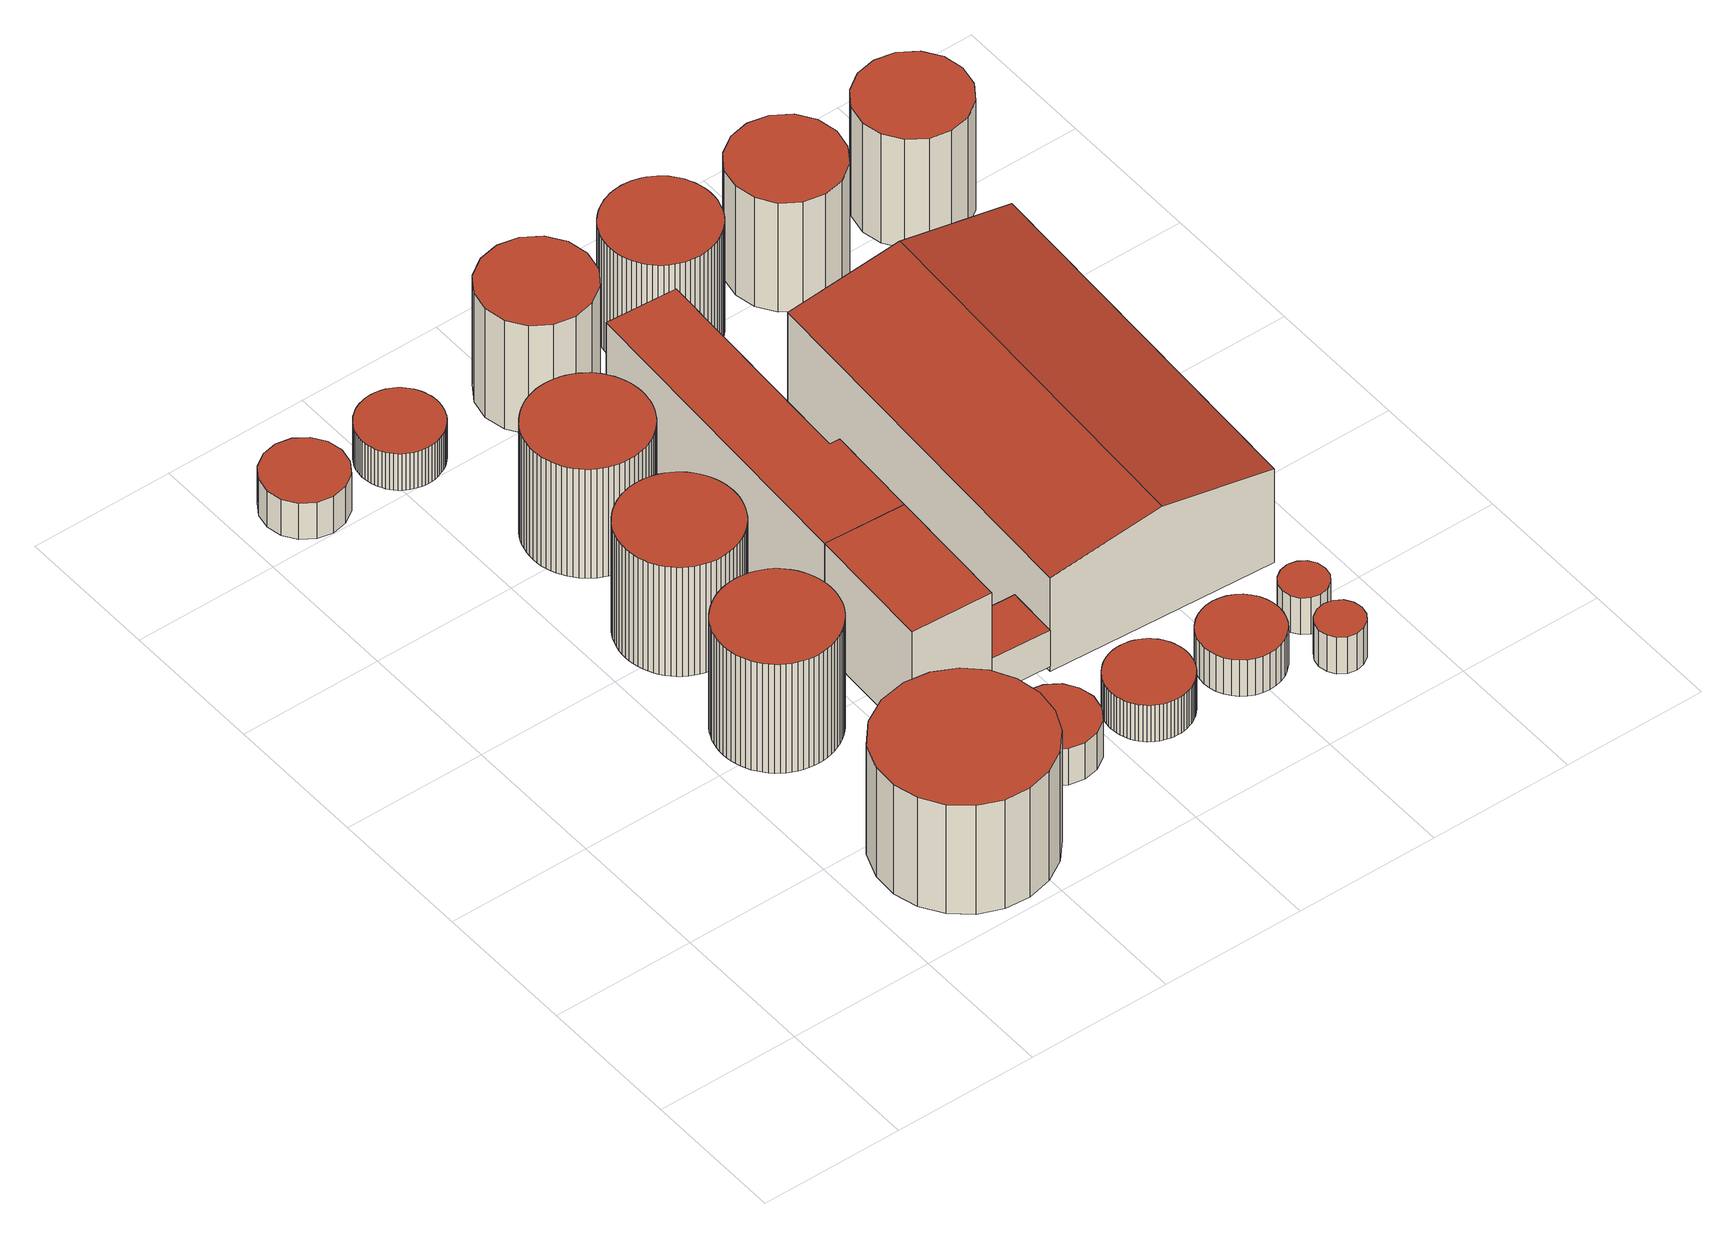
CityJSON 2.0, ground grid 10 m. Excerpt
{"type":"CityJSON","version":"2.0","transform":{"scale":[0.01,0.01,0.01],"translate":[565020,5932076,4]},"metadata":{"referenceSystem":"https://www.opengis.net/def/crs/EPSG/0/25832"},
"CityObjects":{
"building1":{"type":"Building","attributes":{"Gemeindeschluessel":"02000000","Geometrietyp2DReferenz":"3000","function":"51003_1205","roofType":"1000","measuredHeight":3},"geometry":[{"type":"MultiSurface","lod":"2","boundaries":[[[0,1,2,3,4,5,6,7,8,9,10,11,12,13,14,15]],[[16,17,18,19,20,21,22,23,24,25,26,27,28,29,30,31]],[[31,30,1,0]],[[30,29,2,1]],[[29,28,3,2]],[[28,27,4,3]],[[27,26,5,4]],[[26,25,6,5]],[[25,24,7,6]],[[24,23,8,7]],[[23,22,9,8]],[[22,21,10,9]],[[21,20,11,10]],[[20,19,12,11]],[[19,18,13,12]],[[18,17,14,13]],[[17,16,15,14]],[[16,31,0,15]]],"semantics":{"surfaces":[{"type":"GroundSurface"},{"type":"RoofSurface"},{"type":"WallSurface"}],"values":[0,1,2,2,2,2,2,2,2,2,2,2,2,2,2,2,2,2]}}]},
"building2":{"type":"Building","attributes":{"Gemeindeschluessel":"02000000","Geometrietyp2DReferenz":"3000","function":"51003_1205","roofType":"1000","measuredHeight":9},"geometry":[{"type":"MultiSurface","lod":"2","boundaries":[[[32,33,34,35,36,37,38,39,40,41,42,43,44,45,46,47,48,49,50,51]],[[52,53,54,55,56,57,58,59,60,61,62,63,64,65,66,67,68,69,70,71]],[[71,70,33,32]],[[70,69,34,33]],[[69,68,35,34]],[[68,67,36,35]],[[67,66,37,36]],[[66,65,38,37]],[[65,64,39,38]],[[64,63,40,39]],[[63,62,41,40]],[[62,61,42,41]],[[61,60,43,42]],[[60,59,44,43]],[[59,58,45,44]],[[58,57,46,45]],[[57,56,47,46]],[[56,55,48,47]],[[55,54,49,48]],[[54,53,50,49]],[[53,52,51,50]],[[52,71,32,51]]],"semantics":{"surfaces":[{"type":"GroundSurface"},{"type":"RoofSurface"},{"type":"WallSurface"}],"values":[0,1,2,2,2,2,2,2,2,2,2,2,2,2,2,2,2,2,2,2,2,2]}}]},
"building3":{"type":"Building","attributes":{"Gemeindeschluessel":"02000000","Geometrietyp2DReferenz":"3000","function":"51003_1205","roofType":"1000","measuredHeight":9},"geometry":[{"type":"MultiSurface","lod":"2","boundaries":[[[72,73,74,75,76,77,78,79,80,81,82,83,84,85,86,87,88,89,90,91,92,93,94,95,96,97,98,99,100,101,102,103,104,105,106,107,108,109,110,111,112,113,114,115,116,117,118,119,120,121,122,123,124,125,126,127,128,129,130,131,132,133,134,135,136,137,138,139,140,141,142,143]],[[144,145,146,147,148,149,150,151,152,153,154,155,156,157,158,159,160,161,162,163,164,165,166,167,168,169,170,171,172,173,174,175,176,177,178,179,180,181,182,183,184,185,186,187,188,189,190,191,192,193,194,195,196,197,198,199,200,201,202,203,204,205,206,207,208,209,210,211,212,213,214,215]],[[215,214,73,72]],[[214,213,74,73]],[[213,212,75,74]],[[212,211,76,75]],[[211,210,77,76]],[[210,209,78,77]],[[209,208,79,78]],[[208,207,80,79]],[[207,206,81,80]],[[206,205,82,81]],[[205,204,83,82]],[[204,203,84,83]],[[203,202,85,84]],[[202,201,86,85]],[[201,200,87,86]],[[200,199,88,87]],[[199,198,89,88]],[[198,197,90,89]],[[197,196,91,90]],[[196,195,92,91]],[[195,194,93,92]],[[194,193,94,93]],[[193,192,95,94]],[[192,191,96,95]],[[191,190,97,96]],[[190,189,98,97]],[[189,188,99,98]],[[188,187,100,99]],[[187,186,101,100]],[[186,185,102,101]],[[185,184,103,102]],[[184,183,104,103]],[[183,182,105,104]],[[182,181,106,105]],[[181,180,107,106]],[[180,179,108,107]],[[179,178,109,108]],[[178,177,110,109]],[[177,176,111,110]],[[176,175,112,111]],[[175,174,113,112]],[[174,173,114,113]],[[173,172,115,114]],[[172,171,116,115]],[[171,170,117,116]],[[170,169,118,117]],[[169,168,119,118]],[[168,167,120,119]],[[167,166,121,120]],[[166,165,122,121]],[[165,164,123,122]],[[164,163,124,123]],[[163,162,125,124]],[[162,161,126,125]],[[161,160,127,126]],[[160,159,128,127]],[[159,158,129,128]],[[158,157,130,129]],[[157,156,131,130]],[[156,155,132,131]],[[155,154,133,132]],[[154,153,134,133]],[[153,152,135,134]],[[152,151,136,135]],[[151,150,137,136]],[[150,149,138,137]],[[149,148,139,138]],[[148,147,140,139]],[[147,146,141,140]],[[146,145,142,141]],[[145,144,143,142]],[[144,215,72,143]]],"semantics":{"surfaces":[{"type":"GroundSurface"},{"type":"RoofSurface"},{"type":"WallSurface"}],"values":[0,1,2,2,2,2,2,2,2,2,2,2,2,2,2,2,2,2,2,2,2,2,2,2,2,2,2,2,2,2,2,2,2,2,2,2,2,2,2,2,2,2,2,2,2,2,2,2,2,2,2,2,2,2,2,2,2,2,2,2,2,2,2,2,2,2,2,2,2,2,2,2,2,2]}}]},
"building4":{"type":"Building","attributes":{"Gemeindeschluessel":"02000000","Geometrietyp2DReferenz":"3000","function":"51003_1205","roofType":"1000","measuredHeight":9},"geometry":[{"type":"MultiSurface","lod":"2","boundaries":[[[216,217,218,219,220,221,222,223,224,225,226,227,228,229,230,231,232,233,234,235,236,237,238,239,240,241,242,243,244,245,246,247,248,249,250,251,252,253,254,255,256,257,258,259,260,261,262,263,264,265,266,267,268,269,270,271,272,273,274,275,276,277,278,279,280,281,282,283,284,285,286,287]],[[288,289,290,291,292,293,294,295,296,297,298,299,300,301,302,303,304,305,306,307,308,309,310,311,312,313,314,315,316,317,318,319,320,321,322,323,324,325,326,327,328,329,330,331,332,333,334,335,336,337,338,339,340,341,342,343,344,345,346,347,348,349,350,351,352,353,354,355,356,357,358,359]],[[359,358,217,216]],[[358,357,218,217]],[[357,356,219,218]],[[356,355,220,219]],[[355,354,221,220]],[[354,353,222,221]],[[353,352,223,222]],[[352,351,224,223]],[[351,350,225,224]],[[350,349,226,225]],[[349,348,227,226]],[[348,347,228,227]],[[347,346,229,228]],[[346,345,230,229]],[[345,344,231,230]],[[344,343,232,231]],[[343,342,233,232]],[[342,341,234,233]],[[341,340,235,234]],[[340,339,236,235]],[[339,338,237,236]],[[338,337,238,237]],[[337,336,239,238]],[[336,335,240,239]],[[335,334,241,240]],[[334,333,242,241]],[[333,332,243,242]],[[332,331,244,243]],[[331,330,245,244]],[[330,329,246,245]],[[329,328,247,246]],[[328,327,248,247]],[[327,326,249,248]],[[326,325,250,249]],[[325,324,251,250]],[[324,323,252,251]],[[323,322,253,252]],[[322,321,254,253]],[[321,320,255,254]],[[320,319,256,255]],[[319,318,257,256]],[[318,317,258,257]],[[317,316,259,258]],[[316,315,260,259]],[[315,314,261,260]],[[314,313,262,261]],[[313,312,263,262]],[[312,311,264,263]],[[311,310,265,264]],[[310,309,266,265]],[[309,308,267,266]],[[308,307,268,267]],[[307,306,269,268]],[[306,305,270,269]],[[305,304,271,270]],[[304,303,272,271]],[[303,302,273,272]],[[302,301,274,273]],[[301,300,275,274]],[[300,299,276,275]],[[299,298,277,276]],[[298,297,278,277]],[[297,296,279,278]],[[296,295,280,279]],[[295,294,281,280]],[[294,293,282,281]],[[293,292,283,282]],[[292,291,284,283]],[[291,290,285,284]],[[290,289,286,285]],[[289,288,287,286]],[[288,359,216,287]]],"semantics":{"surfaces":[{"type":"GroundSurface"},{"type":"RoofSurface"},{"type":"WallSurface"}],"values":[0,1,2,2,2,2,2,2,2,2,2,2,2,2,2,2,2,2,2,2,2,2,2,2,2,2,2,2,2,2,2,2,2,2,2,2,2,2,2,2,2,2,2,2,2,2,2,2,2,2,2,2,2,2,2,2,2,2,2,2,2,2,2,2,2,2,2,2,2,2,2,2,2,2]}}]},
"building5":{"type":"Building","attributes":{"Gemeindeschluessel":"02000000","Geometrietyp2DReferenz":"3000","function":"51003_1205","roofType":"1000","measuredHeight":3},"geometry":[{"type":"MultiSurface","lod":"2","boundaries":[[[360,361,362,363,364,365,366,367,368,369,370,371,372,373,374,375,376,377,378,379,380,381,382,383,384,385,386,387,388,389,390,391,392,393,394,395,396,397,398,399,400,401,402,403,404,405,406,407,408,409,410,411,412,413,414,415,416,417,418,419,420,421,422,423,424,425,426,427,428,429,430,431]],[[432,433,434,435,436,437,438,439,440,441,442,443,444,445,446,447,448,449,450,451,452,453,454,455,456,457,458,459,460,461,462,463,464,465,466,467,468,469,470,471,472,473,474,475,476,477,478,479,480,481,482,483,484,485,486,487,488,489,490,491,492,493,494,495,496,497,498,499,500,501,502,503]],[[503,502,361,360]],[[502,501,362,361]],[[501,500,363,362]],[[500,499,364,363]],[[499,498,365,364]],[[498,497,366,365]],[[497,496,367,366]],[[496,495,368,367]],[[495,494,369,368]],[[494,493,370,369]],[[493,492,371,370]],[[492,491,372,371]],[[491,490,373,372]],[[490,489,374,373]],[[489,488,375,374]],[[488,487,376,375]],[[487,486,377,376]],[[486,485,378,377]],[[485,484,379,378]],[[484,483,380,379]],[[483,482,381,380]],[[482,481,382,381]],[[481,480,383,382]],[[480,479,384,383]],[[479,478,385,384]],[[478,477,386,385]],[[477,476,387,386]],[[476,475,388,387]],[[475,474,389,388]],[[474,473,390,389]],[[473,472,391,390]],[[472,471,392,391]],[[471,470,393,392]],[[470,469,394,393]],[[469,468,395,394]],[[468,467,396,395]],[[467,466,397,396]],[[466,465,398,397]],[[465,464,399,398]],[[464,463,400,399]],[[463,462,401,400]],[[462,461,402,401]],[[461,460,403,402]],[[460,459,404,403]],[[459,458,405,404]],[[458,457,406,405]],[[457,456,407,406]],[[456,455,408,407]],[[455,454,409,408]],[[454,453,410,409]],[[453,452,411,410]],[[452,451,412,411]],[[451,450,413,412]],[[450,449,414,413]],[[449,448,415,414]],[[448,447,416,415]],[[447,446,417,416]],[[446,445,418,417]],[[445,444,419,418]],[[444,443,420,419]],[[443,442,421,420]],[[442,441,422,421]],[[441,440,423,422]],[[440,439,424,423]],[[439,438,425,424]],[[438,437,426,425]],[[437,436,427,426]],[[436,435,428,427]],[[435,434,429,428]],[[434,433,430,429]],[[433,432,431,430]],[[432,503,360,431]]],"semantics":{"surfaces":[{"type":"GroundSurface"},{"type":"RoofSurface"},{"type":"WallSurface"}],"values":[0,1,2,2,2,2,2,2,2,2,2,2,2,2,2,2,2,2,2,2,2,2,2,2,2,2,2,2,2,2,2,2,2,2,2,2,2,2,2,2,2,2,2,2,2,2,2,2,2,2,2,2,2,2,2,2,2,2,2,2,2,2,2,2,2,2,2,2,2,2,2,2,2,2]}}]},
"building6":{"type":"Building","attributes":{"Gemeindeschluessel":"02000000","Geometrietyp2DReferenz":"3000","function":"51003_1205","roofType":"1000","measuredHeight":9},"geometry":[{"type":"MultiSurface","lod":"2","boundaries":[[[504,505,506,507,508,509,510,511,512,513,514,515,516,517,518,519,520,521,522,523,524,525,526,527,528,529,530,531,532,533,534,535,536,537,538,539,540,541,542,543,544,545,546,547,548,549,550,551,552,553,554,555,556,557,558,559,560,561,562,563,564,565,566,567,568,569,570,571,572,573,574,575]],[[576,577,578,579,580,581,582,583,584,585,586,587,588,589,590,591,592,593,594,595,596,597,598,599,600,601,602,603,604,605,606,607,608,609,610,611,612,613,614,615,616,617,618,619,620,621,622,623,624,625,626,627,628,629,630,631,632,633,634,635,636,637,638,639,640,641,642,643,644,645,646,647]],[[647,646,505,504]],[[646,645,506,505]],[[645,644,507,506]],[[644,643,508,507]],[[643,642,509,508]],[[642,641,510,509]],[[641,640,511,510]],[[640,639,512,511]],[[639,638,513,512]],[[638,637,514,513]],[[637,636,515,514]],[[636,635,516,515]],[[635,634,517,516]],[[634,633,518,517]],[[633,632,519,518]],[[632,631,520,519]],[[631,630,521,520]],[[630,629,522,521]],[[629,628,523,522]],[[628,627,524,523]],[[627,626,525,524]],[[626,625,526,525]],[[625,624,527,526]],[[624,623,528,527]],[[623,622,529,528]],[[622,621,530,529]],[[621,620,531,530]],[[620,619,532,531]],[[619,618,533,532]],[[618,617,534,533]],[[617,616,535,534]],[[616,615,536,535]],[[615,614,537,536]],[[614,613,538,537]],[[613,612,539,538]],[[612,611,540,539]],[[611,610,541,540]],[[610,609,542,541]],[[609,608,543,542]],[[608,607,544,543]],[[607,606,545,544]],[[606,605,546,545]],[[605,604,547,546]],[[604,603,548,547]],[[603,602,549,548]],[[602,601,550,549]],[[601,600,551,550]],[[600,599,552,551]],[[599,598,553,552]],[[598,597,554,553]],[[597,596,555,554]],[[596,595,556,555]],[[595,594,557,556]],[[594,593,558,557]],[[593,592,559,558]],[[592,591,560,559]],[[591,590,561,560]],[[590,589,562,561]],[[589,588,563,562]],[[588,587,564,563]],[[587,586,565,564]],[[586,585,566,565]],[[585,584,567,566]],[[584,583,568,567]],[[583,582,569,568]],[[582,581,570,569]],[[581,580,571,570]],[[580,579,572,571]],[[579,578,573,572]],[[578,577,574,573]],[[577,576,575,574]],[[576,647,504,575]]],"semantics":{"surfaces":[{"type":"GroundSurface"},{"type":"RoofSurface"},{"type":"WallSurface"}],"values":[0,1,2,2,2,2,2,2,2,2,2,2,2,2,2,2,2,2,2,2,2,2,2,2,2,2,2,2,2,2,2,2,2,2,2,2,2,2,2,2,2,2,2,2,2,2,2,2,2,2,2,2,2,2,2,2,2,2,2,2,2,2,2,2,2,2,2,2,2,2,2,2,2,2]}}]},
"building7":{"type":"Building","attributes":{"Gemeindeschluessel":"02000000","Geometrietyp2DReferenz":"3000","function":"31001_2460","roofType":"1000","measuredHeight":9,"storeysAboveGround":1},"geometry":[{"type":"MultiSurface","lod":"2","boundaries":[[[648,649,650,651,652]],[[653,654,655,656,657]],[[657,656,649,648]],[[656,655,650,649]],[[655,654,651,650]],[[654,653,652,651]],[[653,657,648,652]]],"semantics":{"surfaces":[{"type":"GroundSurface"},{"type":"RoofSurface"},{"type":"WallSurface"}],"values":[0,1,2,2,2,2,2]}}]},
"building8":{"type":"Building","attributes":{"Gemeindeschluessel":"02000000","Geometrietyp2DReferenz":"3000","function":"51003_1205","roofType":"1000","measuredHeight":3},"geometry":[{"type":"MultiSurface","lod":"2","boundaries":[[[658,659,660,661,662,663,664,665,666,667,668,669,670,671,672,673]],[[674,675,676,677,678,679,680,681,682,683,684,685,686,687,688,689]],[[689,688,659,658]],[[688,687,660,659]],[[687,686,661,660]],[[686,685,662,661]],[[685,684,663,662]],[[684,683,664,663]],[[683,682,665,664]],[[682,681,666,665]],[[681,680,667,666]],[[680,679,668,667]],[[679,678,669,668]],[[678,677,670,669]],[[677,676,671,670]],[[676,675,672,671]],[[675,674,673,672]],[[674,689,658,673]]],"semantics":{"surfaces":[{"type":"GroundSurface"},{"type":"RoofSurface"},{"type":"WallSurface"}],"values":[0,1,2,2,2,2,2,2,2,2,2,2,2,2,2,2,2,2]}}]},
"building9":{"type":"Building","attributes":{"Gemeindeschluessel":"02000000","Geometrietyp2DReferenz":"3000","function":"51009_1610","roofType":"1000","measuredHeight":3},"geometry":[{"type":"MultiSurface","lod":"2","boundaries":[[[690,691,692,693]],[[694,695,696,697]],[[697,696,691,690]],[[696,695,692,691]],[[695,694,693,692]],[[694,697,690,693]]],"semantics":{"surfaces":[{"type":"GroundSurface"},{"type":"RoofSurface"},{"type":"WallSurface"}],"values":[0,1,2,2,2,2]}}]},
"building10":{"type":"Building","attributes":{"Gemeindeschluessel":"02000000","Geometrietyp2DReferenz":"3000","function":"51009_1610","roofType":"1000","measuredHeight":9},"geometry":[{"type":"MultiSurface","lod":"2","boundaries":[[[698,652,651,699,700,701]],[[702,703,704,654,653,705]],[[705,653,652,698]],[[653,654,651,652]],[[654,704,699,651]],[[704,703,700,699]],[[703,702,701,700]],[[702,705,698,701]]],"semantics":{"surfaces":[{"type":"GroundSurface"},{"type":"RoofSurface"},{"type":"WallSurface"}],"values":[0,1,2,2,2,2,2,2]}}]},
"building11":{"type":"Building","attributes":{"Gemeindeschluessel":"02000000","Geometrietyp2DReferenz":"3000","function":"51003_1205","roofType":"1000","measuredHeight":3},"geometry":[{"type":"MultiSurface","lod":"2","boundaries":[[[706,707,708,709,710,711,712,713,714,715,716,717,718,719,720,721,722,723,724,725,726,727,728,729,730,731,732,733,734,735,736,737,738,739,740,741,742,743,744,745,746,747,748,749,750,751,752,753,754,755,756,757,758,759,760,761,762,763,764,765,766,767,768,769,770,771,772,773,774,775,776,777]],[[778,779,780,781,782,783,784,785,786,787,788,789,790,791,792,793,794,795,796,797,798,799,800,801,802,803,804,805,806,807,808,809,810,811,812,813,814,815,816,817,818,819,820,821,822,823,824,825,826,827,828,829,830,831,832,833,834,835,836,837,838,839,840,841,842,843,844,845,846,847,848,849]],[[849,848,707,706]],[[848,847,708,707]],[[847,846,709,708]],[[846,845,710,709]],[[845,844,711,710]],[[844,843,712,711]],[[843,842,713,712]],[[842,841,714,713]],[[841,840,715,714]],[[840,839,716,715]],[[839,838,717,716]],[[838,837,718,717]],[[837,836,719,718]],[[836,835,720,719]],[[835,834,721,720]],[[834,833,722,721]],[[833,832,723,722]],[[832,831,724,723]],[[831,830,725,724]],[[830,829,726,725]],[[829,828,727,726]],[[828,827,728,727]],[[827,826,729,728]],[[826,825,730,729]],[[825,824,731,730]],[[824,823,732,731]],[[823,822,733,732]],[[822,821,734,733]],[[821,820,735,734]],[[820,819,736,735]],[[819,818,737,736]],[[818,817,738,737]],[[817,816,739,738]],[[816,815,740,739]],[[815,814,741,740]],[[814,813,742,741]],[[813,812,743,742]],[[812,811,744,743]],[[811,810,745,744]],[[810,809,746,745]],[[809,808,747,746]],[[808,807,748,747]],[[807,806,749,748]],[[806,805,750,749]],[[805,804,751,750]],[[804,803,752,751]],[[803,802,753,752]],[[802,801,754,753]],[[801,800,755,754]],[[800,799,756,755]],[[799,798,757,756]],[[798,797,758,757]],[[797,796,759,758]],[[796,795,760,759]],[[795,794,761,760]],[[794,793,762,761]],[[793,792,763,762]],[[792,791,764,763]],[[791,790,765,764]],[[790,789,766,765]],[[789,788,767,766]],[[788,787,768,767]],[[787,786,769,768]],[[786,785,770,769]],[[785,784,771,770]],[[784,783,772,771]],[[783,782,773,772]],[[782,781,774,773]],[[781,780,775,774]],[[780,779,776,775]],[[779,778,777,776]],[[778,849,706,777]]],"semantics":{"surfaces":[{"type":"GroundSurface"},{"type":"RoofSurface"},{"type":"WallSurface"}],"values":[0,1,2,2,2,2,2,2,2,2,2,2,2,2,2,2,2,2,2,2,2,2,2,2,2,2,2,2,2,2,2,2,2,2,2,2,2,2,2,2,2,2,2,2,2,2,2,2,2,2,2,2,2,2,2,2,2,2,2,2,2,2,2,2,2,2,2,2,2,2,2,2,2,2]}}]},
"building12":{"type":"Building","attributes":{"Gemeindeschluessel":"02000000","Geometrietyp2DReferenz":"3000","function":"51003_1205","roofType":"1000","measuredHeight":9},"geometry":[{"type":"MultiSurface","lod":"2","boundaries":[[[850,851,852,853,854,855,856,857,858,859,860,861,862,863,864,865]],[[866,867,868,869,870,871,872,873,874,875,876,877,878,879,880,881]],[[881,880,851,850]],[[880,879,852,851]],[[879,878,853,852]],[[878,877,854,853]],[[877,876,855,854]],[[876,875,856,855]],[[875,874,857,856]],[[874,873,858,857]],[[873,872,859,858]],[[872,871,860,859]],[[871,870,861,860]],[[870,869,862,861]],[[869,868,863,862]],[[868,867,864,863]],[[867,866,865,864]],[[866,881,850,865]]],"semantics":{"surfaces":[{"type":"GroundSurface"},{"type":"RoofSurface"},{"type":"WallSurface"}],"values":[0,1,2,2,2,2,2,2,2,2,2,2,2,2,2,2,2,2]}}]},
"building13":{"type":"Building","attributes":{"Gemeindeschluessel":"02000000","Geometrietyp2DReferenz":"3000","function":"51003_1205","roofType":"1000","measuredHeight":3},"geometry":[{"type":"MultiSurface","lod":"2","boundaries":[[[882,883,884,885,886,887,888,889,890,891,892,893,894,895,896,897,898,899,900,901,902,903,904,905,906,907,908,909,910,911,912,913,914,915,916,917]],[[918,919,920,921,922,923,924,925,926,927,928,929,930,931,932,933,934,935,936,937,938,939,940,941,942,943,944,945,946,947,948,949,950,951,952,953]],[[953,952,883,882]],[[952,951,884,883]],[[951,950,885,884]],[[950,949,886,885]],[[949,948,887,886]],[[948,947,888,887]],[[947,946,889,888]],[[946,945,890,889]],[[945,944,891,890]],[[944,943,892,891]],[[943,942,893,892]],[[942,941,894,893]],[[941,940,895,894]],[[940,939,896,895]],[[939,938,897,896]],[[938,937,898,897]],[[937,936,899,898]],[[936,935,900,899]],[[935,934,901,900]],[[934,933,902,901]],[[933,932,903,902]],[[932,931,904,903]],[[931,930,905,904]],[[930,929,906,905]],[[929,928,907,906]],[[928,927,908,907]],[[927,926,909,908]],[[926,925,910,909]],[[925,924,911,910]],[[924,923,912,911]],[[923,922,913,912]],[[922,921,914,913]],[[921,920,915,914]],[[920,919,916,915]],[[919,918,917,916]],[[918,953,882,917]]],"semantics":{"surfaces":[{"type":"GroundSurface"},{"type":"RoofSurface"},{"type":"WallSurface"}],"values":[0,1,2,2,2,2,2,2,2,2,2,2,2,2,2,2,2,2,2,2,2,2,2,2,2,2,2,2,2,2,2,2,2,2,2,2,2,2]}}]},
"building14":{"type":"Building","attributes":{"Gemeindeschluessel":"02000000","Geometrietyp2DReferenz":"3000","function":"51003_1205","roofType":"1000","measuredHeight":9},"geometry":[{"type":"MultiSurface","lod":"2","boundaries":[[[954,955,956,957,958,959,960,961,962,963,964,965,966,967,968,969,970,971,972,973,974,975,976,977,978,979,980,981,982,983,984,985,986,987,988,989,990,991,992,993,994,995,996,997,998,999,1000,1001,1002,1003,1004,1005,1006,1007,1008,1009,1010,1011,1012,1013,1014,1015,1016,1017,1018,1019,1020,1021,1022,1023,1024,1025]],[[1026,1027,1028,1029,1030,1031,1032,1033,1034,1035,1036,1037,1038,1039,1040,1041,1042,1043,1044,1045,1046,1047,1048,1049,1050,1051,1052,1053,1054,1055,1056,1057,1058,1059,1060,1061,1062,1063,1064,1065,1066,1067,1068,1069,1070,1071,1072,1073,1074,1075,1076,1077,1078,1079,1080,1081,1082,1083,1084,1085,1086,1087,1088,1089,1090,1091,1092,1093,1094,1095,1096,1097]],[[1097,1096,955,954]],[[1096,1095,956,955]],[[1095,1094,957,956]],[[1094,1093,958,957]],[[1093,1092,959,958]],[[1092,1091,960,959]],[[1091,1090,961,960]],[[1090,1089,962,961]],[[1089,1088,963,962]],[[1088,1087,964,963]],[[1087,1086,965,964]],[[1086,1085,966,965]],[[1085,1084,967,966]],[[1084,1083,968,967]],[[1083,1082,969,968]],[[1082,1081,970,969]],[[1081,1080,971,970]],[[1080,1079,972,971]],[[1079,1078,973,972]],[[1078,1077,974,973]],[[1077,1076,975,974]],[[1076,1075,976,975]],[[1075,1074,977,976]],[[1074,1073,978,977]],[[1073,1072,979,978]],[[1072,1071,980,979]],[[1071,1070,981,980]],[[1070,1069,982,981]],[[1069,1068,983,982]],[[1068,1067,984,983]],[[1067,1066,985,984]],[[1066,1065,986,985]],[[1065,1064,987,986]],[[1064,1063,988,987]],[[1063,1062,989,988]],[[1062,1061,990,989]],[[1061,1060,991,990]],[[1060,1059,992,991]],[[1059,1058,993,992]],[[1058,1057,994,993]],[[1057,1056,995,994]],[[1056,1055,996,995]],[[1055,1054,997,996]],[[1054,1053,998,997]],[[1053,1052,999,998]],[[1052,1051,1000,999]],[[1051,1050,1001,1000]],[[1050,1049,1002,1001]],[[1049,1048,1003,1002]],[[1048,1047,1004,1003]],[[1047,1046,1005,1004]],[[1046,1045,1006,1005]],[[1045,1044,1007,1006]],[[1044,1043,1008,1007]],[[1043,1042,1009,1008]],[[1042,1041,1010,1009]],[[1041,1040,1011,1010]],[[1040,1039,1012,1011]],[[1039,1038,1013,1012]],[[1038,1037,1014,1013]],[[1037,1036,1015,1014]],[[1036,1035,1016,1015]],[[1035,1034,1017,1016]],[[1034,1033,1018,1017]],[[1033,1032,1019,1018]],[[1032,1031,1020,1019]],[[1031,1030,1021,1020]],[[1030,1029,1022,1021]],[[1029,1028,1023,1022]],[[1028,1027,1024,1023]],[[1027,1026,1025,1024]],[[1026,1097,954,1025]]],"semantics":{"surfaces":[{"type":"GroundSurface"},{"type":"RoofSurface"},{"type":"WallSurface"}],"values":[0,1,2,2,2,2,2,2,2,2,2,2,2,2,2,2,2,2,2,2,2,2,2,2,2,2,2,2,2,2,2,2,2,2,2,2,2,2,2,2,2,2,2,2,2,2,2,2,2,2,2,2,2,2,2,2,2,2,2,2,2,2,2,2,2,2,2,2,2,2,2,2,2,2]}}]},
"building15":{"type":"Building","attributes":{"Gemeindeschluessel":"02000000","Geometrietyp2DReferenz":"3000","function":"51003_1205","roofType":"1000","measuredHeight":3},"geometry":[{"type":"MultiSurface","lod":"2","boundaries":[[[1098,1099,1100,1101,1102,1103,1104,1105,1106,1107,1108,1109,1110,1111,1112,1113]],[[1114,1115,1116,1117,1118,1119,1120,1121,1122,1123,1124,1125,1126,1127,1128,1129]],[[1129,1128,1099,1098]],[[1128,1127,1100,1099]],[[1127,1126,1101,1100]],[[1126,1125,1102,1101]],[[1125,1124,1103,1102]],[[1124,1123,1104,1103]],[[1123,1122,1105,1104]],[[1122,1121,1106,1105]],[[1121,1120,1107,1106]],[[1120,1119,1108,1107]],[[1119,1118,1109,1108]],[[1118,1117,1110,1109]],[[1117,1116,1111,1110]],[[1116,1115,1112,1111]],[[1115,1114,1113,1112]],[[1114,1129,1098,1113]]],"semantics":{"surfaces":[{"type":"GroundSurface"},{"type":"RoofSurface"},{"type":"WallSurface"}],"values":[0,1,2,2,2,2,2,2,2,2,2,2,2,2,2,2,2,2]}}]},
"building16":{"type":"Building","attributes":{"Gemeindeschluessel":"02000000","Geometrietyp2DReferenz":"3000","function":"31001_2100","roofType":"3100","measuredHeight":9.13,"storeysAboveGround":2},"geometry":[{"type":"MultiSurface","lod":"2","boundaries":[[[1130,1131,1132,1133]],[[1134,1132,1131,1135]],[[1136,1130,1133,1137]],[[1138,1134,1135,1139]],[[1139,1135,1131,1130,1136]],[[1137,1133,1132,1134,1138]],[[1137,1138,1139,1136]]],"semantics":{"surfaces":[{"type":"RoofSurface"},{"type":"WallSurface"},{"type":"GroundSurface"}],"values":[0,0,1,1,1,1,2]}}]},
"building17":{"type":"Building","attributes":{"Gemeindeschluessel":"02000000","Geometrietyp2DReferenz":"3000","function":"51003_1205","roofType":"1000","measuredHeight":3},"geometry":[{"type":"MultiSurface","lod":"2","boundaries":[[[1140,1141,1142,1143,1144,1145,1146,1147,1148,1149,1150,1151,1152,1153,1154,1155]],[[1156,1157,1158,1159,1160,1161,1162,1163,1164,1165,1166,1167,1168,1169,1170,1171]],[[1171,1170,1141,1140]],[[1170,1169,1142,1141]],[[1169,1168,1143,1142]],[[1168,1167,1144,1143]],[[1167,1166,1145,1144]],[[1166,1165,1146,1145]],[[1165,1164,1147,1146]],[[1164,1163,1148,1147]],[[1163,1162,1149,1148]],[[1162,1161,1150,1149]],[[1161,1160,1151,1150]],[[1160,1159,1152,1151]],[[1159,1158,1153,1152]],[[1158,1157,1154,1153]],[[1157,1156,1155,1154]],[[1156,1171,1140,1155]]],"semantics":{"surfaces":[{"type":"GroundSurface"},{"type":"RoofSurface"},{"type":"WallSurface"}],"values":[0,1,2,2,2,2,2,2,2,2,2,2,2,2,2,2,2,2]}}]},
"building18":{"type":"Building","attributes":{"Gemeindeschluessel":"02000000","Geometrietyp2DReferenz":"3000","function":"51003_1205","roofType":"1000","measuredHeight":9},"geometry":[{"type":"MultiSurface","lod":"2","boundaries":[[[1172,1173,1174,1175,1176,1177,1178,1179,1180,1181,1182,1183,1184,1185,1186,1187]],[[1188,1189,1190,1191,1192,1193,1194,1195,1196,1197,1198,1199,1200,1201,1202,1203]],[[1203,1202,1173,1172]],[[1202,1201,1174,1173]],[[1201,1200,1175,1174]],[[1200,1199,1176,1175]],[[1199,1198,1177,1176]],[[1198,1197,1178,1177]],[[1197,1196,1179,1178]],[[1196,1195,1180,1179]],[[1195,1194,1181,1180]],[[1194,1193,1182,1181]],[[1193,1192,1183,1182]],[[1192,1191,1184,1183]],[[1191,1190,1185,1184]],[[1190,1189,1186,1185]],[[1189,1188,1187,1186]],[[1188,1203,1172,1187]]],"semantics":{"surfaces":[{"type":"GroundSurface"},{"type":"RoofSurface"},{"type":"WallSurface"}],"values":[0,1,2,2,2,2,2,2,2,2,2,2,2,2,2,2,2,2]}}]},
"building19":{"type":"Building","attributes":{"Gemeindeschluessel":"02000000","Geometrietyp2DReferenz":"3000","function":"51003_1205","roofType":"1000","measuredHeight":9},"geometry":[{"type":"MultiSurface","lod":"2","boundaries":[[[1204,1205,1206,1207,1208,1209,1210,1211,1212,1213,1214,1215,1216,1217,1218,1219]],[[1220,1221,1222,1223,1224,1225,1226,1227,1228,1229,1230,1231,1232,1233,1234,1235]],[[1235,1234,1205,1204]],[[1234,1233,1206,1205]],[[1233,1232,1207,1206]],[[1232,1231,1208,1207]],[[1231,1230,1209,1208]],[[1230,1229,1210,1209]],[[1229,1228,1211,1210]],[[1228,1227,1212,1211]],[[1227,1226,1213,1212]],[[1226,1225,1214,1213]],[[1225,1224,1215,1214]],[[1224,1223,1216,1215]],[[1223,1222,1217,1216]],[[1222,1221,1218,1217]],[[1221,1220,1219,1218]],[[1220,1235,1204,1219]]],"semantics":{"surfaces":[{"type":"GroundSurface"},{"type":"RoofSurface"},{"type":"WallSurface"}],"values":[0,1,2,2,2,2,2,2,2,2,2,2,2,2,2,2,2,2]}}]}
},
"vertices":[
[361,5439,190],[468,5418,190],[558,5357,190],[619,5266,190],[641,5159,190],[619,5052,190],[558,4961,190],[468,4901,190],[361,4879,190],[254,4901,190],[163,4961,190],[102,5052,190],[81,5159,190],[102,5266,190],[163,5357,190],[254,5418,190],[254,5418,490],[163,5357,490],[102,5266,490],[81,5159,490],[102,5052,490],[163,4961,490],[254,4901,490],[361,4879,490],[468,4901,490],[558,4961,490],[619,5052,490],[641,5159,490],[619,5266,490],[558,5357,490],[468,5418,490],[361,5439,490],
[1172,718,87],[1244,903,87],[1373,1053,87],[1546,1150,87],[1741,1184,87],[1917,1157,87],[2076,1078,87],[2204,955,87],[2288,799,87],[2322,624,87],[2301,448,87],[2228,286,87],[2109,154,87],[1957,64,87],[1783,24,87],[1606,38,87],[1442,106,87],[1306,219,87],[1210,369,87],[1164,540,87],[1164,540,987],[1210,369,987],[1306,219,987],[1442,106,987],[1606,38,987],[1783,24,987],[1957,64,987],[2109,154,987],[2228,286,987],[2301,448,987],[2322,624,987],[2288,799,987],[2204,955,987],[2076,1078,987],[1917,1157,987],[1741,1184,987],[1546,1150,987],[1373,1053,987],[1244,903,987],[1172,718,987],
[1488,2476,95],[1523,2474,95],[1557,2469,95],[1592,2462,95],[1625,2451,95],[1658,2438,95],[1689,2422,95],[1719,2403,95],[1746,2381,95],[1772,2358,95],[1796,2332,95],[1818,2304,95],[1836,2274,95],[1853,2243,95],[1866,2211,95],[1877,2177,95],[1884,2143,95],[1889,2108,95],[1890,2073,95],[1889,2038,95],[1884,2003,95],[1877,1969,95],[1866,1935,95],[1853,1903,95],[1836,1871,95],[1817,1842,95],[1796,1814,95],[1772,1788,95],[1746,1764,95],[1719,1743,95],[1689,1724,95],[1658,1708,95],[1625,1694,95],[1592,1684,95],[1557,1676,95],[1523,1672,95],[1488,1670,95],[1452,1672,95],[1418,1676,95],[1383,1684,95],[1350,1694,95],[1317,1708,95],[1286,1724,95],[1257,1743,95],[1229,1764,95],[1203,1788,95],[1179,1814,95],[1158,1842,95],[1139,1871,95],[1122,1903,95],[1109,1935,95],[1098,1969,95],[1091,2003,95],[1086,2038,95],[1085,2073,95],[1086,2108,95],[1091,2143,95],[1099,2177,95],[1109,2211,95],[1123,2243,95],[1139,2274,95],[1158,2304,95],[1179,2332,95],[1203,2358,95],[1229,2381,95],[1257,2403,95],[1286,2422,95],[1317,2438,95],[1350,2451,95],[1383,2462,95],[1418,2469,95],[1453,2474,95],[1453,2474,995],[1418,2469,995],[1383,2462,995],[1350,2451,995],[1317,2438,995],[1286,2422,995],[1257,2403,995],[1229,2381,995],[1203,2358,995],[1179,2332,995],[1158,2304,995],[1139,2274,995],[1123,2243,995],[1109,2211,995],[1099,2177,995],[1091,2143,995],[1086,2108,995],[1085,2073,995],[1086,2038,995],[1091,2003,995],[1098,1969,995],[1109,1935,995],[1122,1903,995],[1139,1871,995],[1158,1842,995],[1179,1814,995],[1203,1788,995],[1229,1764,995],[1257,1743,995],[1286,1724,995],[1317,1708,995],[1350,1694,995],[1383,1684,995],[1418,1676,995],[1452,1672,995],[1488,1670,995],[1523,1672,995],[1557,1676,995],[1592,1684,995],[1625,1694,995],[1658,1708,995],[1689,1724,995],[1719,1743,995],[1746,1764,995],[1772,1788,995],[1796,1814,995],[1817,1842,995],[1836,1871,995],[1853,1903,995],[1866,1935,995],[1877,1969,995],[1884,2003,995],[1889,2038,995],[1890,2073,995],[1889,2108,995],[1884,2143,995],[1877,2177,995],[1866,2211,995],[1853,2243,995],[1836,2274,995],[1818,2304,995],[1796,2332,995],[1772,2358,995],[1746,2381,995],[1719,2403,995],[1689,2422,995],[1658,2438,995],[1625,2451,995],[1592,2462,995],[1557,2469,995],[1523,2474,995],[1488,2476,995],
[1535,3472,94],[1570,3470,94],[1605,3466,94],[1639,3458,94],[1672,3447,94],[1705,3434,94],[1736,3418,94],[1765,3399,94],[1793,3378,94],[1819,3354,94],[1843,3328,94],[1864,3300,94],[1883,3271,94],[1899,3240,94],[1912,3207,94],[1923,3174,94],[1931,3139,94],[1935,3105,94],[1937,3070,94],[1935,3035,94],[1931,3000,94],[1923,2966,94],[1912,2932,94],[1899,2900,94],[1883,2869,94],[1864,2839,94],[1843,2811,94],[1819,2785,94],[1793,2762,94],[1765,2740,94],[1736,2722,94],[1705,2705,94],[1672,2692,94],[1639,2681,94],[1604,2674,94],[1570,2669,94],[1535,2668,94],[1500,2669,94],[1465,2674,94],[1431,2681,94],[1397,2692,94],[1365,2705,94],[1334,2722,94],[1304,2740,94],[1276,2762,94],[1250,2785,94],[1227,2811,94],[1205,2839,94],[1186,2869,94],[1170,2900,94],[1157,2932,94],[1146,2966,94],[1139,3000,94],[1134,3035,94],[1133,3070,94],[1134,3105,94],[1139,3140,94],[1146,3174,94],[1157,3207,94],[1170,3240,94],[1186,3271,94],[1205,3300,94],[1227,3328,94],[1250,3354,94],[1276,3378,94],[1304,3399,94],[1334,3418,94],[1365,3434,94],[1397,3448,94],[1431,3458,94],[1465,3466,94],[1500,3470,94],[1500,3470,994],[1465,3466,994],[1431,3458,994],[1397,3448,994],[1365,3434,994],[1334,3418,994],[1304,3399,994],[1276,3378,994],[1250,3354,994],[1227,3328,994],[1205,3300,994],[1186,3271,994],[1170,3240,994],[1157,3207,994],[1146,3174,994],[1139,3140,994],[1134,3105,994],[1133,3070,994],[1134,3035,994],[1139,3000,994],[1146,2966,994],[1157,2932,994],[1170,2900,994],[1186,2869,994],[1205,2839,994],[1227,2811,994],[1250,2785,994],[1276,2762,994],[1304,2740,994],[1334,2722,994],[1365,2705,994],[1397,2692,994],[1431,2681,994],[1465,2674,994],[1500,2669,994],[1535,2668,994],[1570,2669,994],[1604,2674,994],[1639,2681,994],[1672,2692,994],[1705,2705,994],[1736,2722,994],[1765,2740,994],[1793,2762,994],[1819,2785,994],[1843,2811,994],[1864,2839,994],[1883,2869,994],[1899,2900,994],[1912,2932,994],[1923,2966,994],[1931,3000,994],[1935,3035,994],[1937,3070,994],[1935,3105,994],[1931,3139,994],[1923,3174,994],[1912,3207,994],[1899,3240,994],[1883,3271,994],[1864,3300,994],[1843,3328,994],[1819,3354,994],[1793,3378,994],[1765,3399,994],[1736,3418,994],[1705,3434,994],[1672,3447,994],[1639,3458,994],[1605,3466,994],[1570,3470,994],[1535,3472,994],
[1058,5419,193],[1083,5418,193],[1107,5415,193],[1131,5409,193],[1154,5402,193],[1176,5393,193],[1198,5382,193],[1218,5368,193],[1238,5354,193],[1256,5337,193],[1272,5319,193],[1287,5300,193],[1300,5279,193],[1311,5258,193],[1320,5235,193],[1328,5212,193],[1333,5188,193],[1336,5164,193],[1337,5140,193],[1336,5116,193],[1333,5091,193],[1328,5068,193],[1320,5044,193],[1311,5022,193],[1300,5000,193],[1287,4980,193],[1272,4961,193],[1256,4943,193],[1238,4926,193],[1218,4911,193],[1198,4898,193],[1176,4887,193],[1154,4878,193],[1131,4870,193],[1107,4865,193],[1083,4862,193],[1058,4861,193],[1034,4862,193],[1010,4865,193],[986,4870,193],[963,4878,193],[940,4887,193],[919,4898,193],[898,4911,193],[879,4926,193],[861,4943,193],[845,4961,193],[830,4980,193],[817,5001,193],[806,5022,193],[796,5045,193],[789,5068,193],[784,5092,193],[780,5116,193],[779,5140,193],[780,5164,193],[784,5188,193],[789,5212,193],[796,5235,193],[806,5258,193],[817,5279,193],[830,5300,193],[845,5319,193],[861,5337,193],[879,5354,193],[898,5369,193],[919,5382,193],[941,5393,193],[963,5402,193],[986,5409,193],[1010,5415,193],[1034,5418,193],[1034,5418,493],[1010,5415,493],[986,5409,493],[963,5402,493],[941,5393,493],[919,5382,493],[898,5369,493],[879,5354,493],[861,5337,493],[845,5319,493],[830,5300,493],[817,5279,493],[806,5258,493],[796,5235,493],[789,5212,493],[784,5188,493],[780,5164,493],[779,5140,493],[780,5116,493],[784,5092,493],[789,5068,493],[796,5045,493],[806,5022,493],[817,5001,493],[830,4980,493],[845,4961,493],[861,4943,493],[879,4926,493],[898,4911,493],[919,4898,493],[940,4887,493],[963,4878,493],[986,4870,493],[1010,4865,493],[1034,4862,493],[1058,4861,493],[1083,4862,493],[1107,4865,493],[1131,4870,493],[1154,4878,493],[1176,4887,493],[1198,4898,493],[1218,4911,493],[1238,4926,493],[1256,4943,493],[1272,4961,493],[1287,4980,493],[1300,5000,493],[1311,5022,493],[1320,5044,493],[1328,5068,493],[1333,5091,493],[1336,5116,493],[1337,5140,493],[1336,5164,493],[1333,5188,493],[1328,5212,493],[1320,5235,493],[1311,5258,493],[1300,5279,493],[1287,5300,493],[1272,5319,493],[1256,5337,493],[1238,5354,493],[1218,5368,493],[1198,5382,493],[1176,5393,493],[1154,5402,493],[1131,5409,493],[1107,5415,493],[1083,5418,493],[1058,5419,493],
[1619,4465,91],[1655,4463,91],[1690,4459,91],[1724,4451,91],[1758,4440,91],[1791,4427,91],[1822,4410,91],[1852,4391,91],[1881,4370,91],[1907,4346,91],[1931,4320,91],[1952,4292,91],[1971,4262,91],[1988,4230,91],[2001,4197,91],[2012,4164,91],[2019,4129,91],[2024,4094,91],[2026,4058,91],[2024,4023,91],[2019,3988,91],[2012,3953,91],[2001,3919,91],[1988,3887,91],[1971,3855,91],[1952,3825,91],[1931,3797,91],[1907,3771,91],[1880,3747,91],[1852,3725,91],[1822,3706,91],[1791,3690,91],[1758,3676,91],[1724,3666,91],[1690,3658,91],[1655,3653,91],[1619,3652,91],[1584,3653,91],[1548,3658,91],[1514,3666,91],[1480,3676,91],[1447,3690,91],[1416,3706,91],[1386,3725,91],[1358,3747,91],[1332,3771,91],[1308,3797,91],[1286,3825,91],[1267,3855,91],[1251,3887,91],[1237,3919,91],[1227,3953,91],[1219,3988,91],[1214,4023,91],[1213,4058,91],[1214,4094,91],[1219,4129,91],[1227,4164,91],[1237,4198,91],[1251,4230,91],[1267,4262,91],[1286,4292,91],[1308,4320,91],[1332,4346,91],[1358,4370,91],[1386,4391,91],[1416,4411,91],[1447,4427,91],[1480,4440,91],[1514,4451,91],[1549,4459,91],[1584,4463,91],[1584,4463,991],[1549,4459,991],[1514,4451,991],[1480,4440,991],[1447,4427,991],[1416,4411,991],[1386,4391,991],[1358,4370,991],[1332,4346,991],[1308,4320,991],[1286,4292,991],[1267,4262,991],[1251,4230,991],[1237,4198,991],[1227,4164,991],[1219,4129,991],[1214,4094,991],[1213,4058,991],[1214,4023,991],[1219,3988,991],[1227,3953,991],[1237,3919,991],[1251,3887,991],[1267,3855,991],[1286,3825,991],[1308,3797,991],[1332,3771,991],[1358,3747,991],[1386,3725,991],[1416,3706,991],[1447,3690,991],[1480,3676,991],[1514,3666,991],[1548,3658,991],[1584,3653,991],[1619,3652,991],[1655,3653,991],[1690,3658,991],[1724,3666,991],[1758,3676,991],[1791,3690,991],[1822,3706,991],[1852,3725,991],[1880,3747,991],[1907,3771,991],[1931,3797,991],[1952,3825,991],[1971,3855,991],[1988,3887,991],[2001,3919,991],[2012,3953,991],[2019,3988,991],[2024,4023,991],[2026,4058,991],[2024,4094,991],[2019,4129,991],[2012,4164,991],[2001,4197,991],[1988,4230,991],[1971,4262,991],[1952,4292,991],[1931,4320,991],[1907,4346,991],[1881,4370,991],[1852,4391,991],[1822,4410,991],[1791,4427,991],[1758,4440,991],[1724,4451,991],[1690,4459,991],[1655,4463,991],[1619,4465,991],
[2617,1800,113],[2597,1436,113],[2026,1467,113],[2076,2371,113],[2647,2339,113],[2647,2339,1013],[2076,2371,1013],[2026,1467,1013],[2597,1436,1013],[2617,1800,1013],
[2647,1164,88],[2754,1143,88],[2845,1082,88],[2905,992,88],[2927,885,88],[2905,778,88],[2845,687,88],[2754,627,88],[2647,605,88],[2540,627,88],[2449,687,88],[2389,778,88],[2367,885,88],[2389,992,88],[2449,1082,88],[2540,1143,88],[2540,1143,388],[2449,1082,388],[2389,992,388],[2367,885,388],[2389,778,388],[2449,687,388],[2540,627,388],[2647,605,388],[2754,627,388],[2845,687,388],[2905,778,388],[2927,885,388],[2905,992,388],[2845,1082,388],[2754,1143,388],[2647,1164,388],
[3034,1777,170],[3014,1412,170],[2597,1436,170],[2617,1800,170],[2617,1800,470],[2597,1436,470],[3014,1412,470],[3034,1777,470],
[2685,3008,113],[2202,4627,113],[2700,4597,113],[2612,3012,113],[2612,3012,1013],[2700,4597,1013],[2202,4627,1013],[2685,3008,1013],
[3312,1129,84],[3337,1128,84],[3361,1125,84],[3385,1120,84],[3408,1112,84],[3431,1103,84],[3453,1091,84],[3474,1078,84],[3493,1063,84],[3511,1047,84],[3528,1029,84],[3543,1009,84],[3556,988,84],[3567,967,84],[3577,944,84],[3584,921,84],[3589,897,84],[3593,872,84],[3594,848,84],[3593,823,84],[3589,799,84],[3584,775,84],[3577,751,84],[3567,729,84],[3556,707,84],[3543,686,84],[3528,667,84],[3511,649,84],[3493,632,84],[3474,617,84],[3453,604,84],[3431,592,84],[3408,583,84],[3385,576,84],[3361,570,84],[3337,567,84],[3312,566,84],[3288,567,84],[3263,570,84],[3239,576,84],[3216,583,84],[3193,593,84],[3171,604,84],[3151,617,84],[3131,632,84],[3113,649,84],[3096,667,84],[3082,686,84],[3068,707,84],[3057,729,84],[3048,751,84],[3040,775,84],[3035,799,84],[3032,823,84],[3031,848,84],[3032,872,84],[3035,897,84],[3040,921,84],[3048,944,84],[3057,967,84],[3068,989,84],[3082,1009,84],[3096,1029,84],[3113,1047,84],[3131,1063,84],[3151,1078,84],[3171,1092,84],[3193,1103,84],[3216,1112,84],[3239,1120,84],[3263,1125,84],[3288,1128,84],[3288,1128,384],[3263,1125,384],[3239,1120,384],[3216,1112,384],[3193,1103,384],[3171,1092,384],[3151,1078,384],[3131,1063,384],[3113,1047,384],[3096,1029,384],[3082,1009,384],[3068,989,384],[3057,967,384],[3048,944,384],[3040,921,384],[3035,897,384],[3032,872,384],[3031,848,384],[3032,823,384],[3035,799,384],[3040,775,384],[3048,751,384],[3057,729,384],[3068,707,384],[3082,686,384],[3096,667,384],[3113,649,384],[3131,632,384],[3151,617,384],[3171,604,384],[3193,593,384],[3216,583,384],[3239,576,384],[3263,570,384],[3288,567,384],[3312,566,384],[3337,567,384],[3361,570,384],[3385,576,384],[3408,583,384],[3431,592,384],[3453,604,384],[3474,617,384],[3493,632,384],[3511,649,384],[3528,667,384],[3543,686,384],[3556,707,384],[3567,729,384],[3577,751,384],[3584,775,384],[3589,799,384],[3593,823,384],[3594,848,384],[3593,872,384],[3589,897,384],[3584,921,384],[3577,944,384],[3567,967,384],[3556,988,384],[3543,1009,384],[3528,1029,384],[3511,1047,384],[3493,1063,384],[3474,1078,384],[3453,1091,384],[3431,1103,384],[3408,1112,384],[3385,1120,384],[3361,1125,384],[3337,1128,384],[3312,1129,384],
[2144,5603,29],[2289,5574,29],[2412,5492,29],[2495,5369,29],[2524,5223,29],[2495,5077,29],[2412,4954,29],[2289,4872,29],[2144,4843,29],[1998,4872,29],[1875,4954,29],[1792,5077,29],[1763,5223,29],[1792,5369,29],[1875,5492,29],[1998,5574,29],[1998,5574,929],[1875,5492,929],[1792,5369,929],[1763,5223,929],[1792,5077,929],[1875,4954,929],[1998,4872,929],[2144,4843,929],[2289,4872,929],[2412,4954,929],[2495,5077,929],[2524,5223,929],[2495,5369,929],[2412,5492,929],[2289,5574,929],[2144,5603,929],
[3971,1084,89],[4019,1080,89],[4066,1067,89],[4110,1047,89],[4149,1019,89],[4184,985,89],[4211,945,89],[4232,901,89],[4244,854,89],[4249,806,89],[4244,758,89],[4232,711,89],[4211,667,89],[4184,628,89],[4149,593,89],[4110,566,89],[4066,545,89],[4019,533,89],[3971,528,89],[3922,533,89],[3876,545,89],[3832,566,89],[3792,593,89],[3758,628,89],[3730,667,89],[3709,711,89],[3697,758,89],[3693,806,89],[3697,854,89],[3709,901,89],[3730,945,89],[3758,985,89],[3792,1019,89],[3832,1047,89],[3876,1067,89],[3922,1080,89],[3922,1080,389],[3876,1067,389],[3832,1047,389],[3792,1019,389],[3758,985,389],[3730,945,389],[3709,901,389],[3697,854,389],[3693,806,389],[3697,758,389],[3709,711,389],[3730,667,389],[3758,628,389],[3792,593,389],[3832,566,389],[3876,545,389],[3922,533,389],[3971,528,389],[4019,533,389],[4066,545,389],[4110,566,389],[4149,593,389],[4184,628,389],[4211,667,389],[4232,711,389],[4244,758,389],[4249,806,389],[4244,854,389],[4232,901,389],[4211,945,389],[4184,985,389],[4149,1019,389],[4110,1047,389],[4066,1067,389],[4019,1080,389],[3971,1084,389],
[3031,5546,33],[3064,5544,33],[3096,5540,33],[3128,5533,33],[3159,5523,33],[3190,5511,33],[3219,5495,33],[3247,5478,33],[3273,5458,33],[3297,5436,33],[3319,5411,33],[3339,5385,33],[3357,5358,33],[3372,5328,33],[3384,5298,33],[3394,5267,33],[3402,5235,33],[3406,5202,33],[3407,5169,33],[3406,5137,33],[3402,5104,33],[3394,5072,33],[3384,5041,33],[3372,5010,33],[3357,4981,33],[3339,4953,33],[3319,4927,33],[3297,4903,33],[3273,4881,33],[3247,4861,33],[3219,4843,33],[3190,4828,33],[3159,4816,33],[3128,4806,33],[3096,4799,33],[3064,4794,33],[3031,4793,33],[2998,4794,33],[2965,4799,33],[2933,4806,33],[2902,4816,33],[2872,4828,33],[2842,4843,33],[2815,4861,33],[2789,4881,33],[2765,4903,33],[2742,4927,33],[2722,4953,33],[2705,4981,33],[2690,5010,33],[2677,5041,33],[2667,5072,33],[2660,5104,33],[2656,5137,33],[2654,5169,33],[2656,5202,33],[2660,5235,33],[2667,5267,33],[2677,5298,33],[2690,5328,33],[2705,5358,33],[2722,5385,33],[2742,5411,33],[2765,5436,33],[2789,5458,33],[2815,5478,33],[2842,5495,33],[2872,5511,33],[2902,5523,33],[2933,5533,33],[2965,5540,33],[2998,5544,33],[2998,5544,933],[2965,5540,933],[2933,5533,933],[2902,5523,933],[2872,5511,933],[2842,5495,933],[2815,5478,933],[2789,5458,933],[2765,5436,933],[2742,5411,933],[2722,5385,933],[2705,5358,933],[2690,5328,933],[2677,5298,933],[2667,5267,933],[2660,5235,933],[2656,5202,933],[2654,5169,933],[2656,5137,933],[2660,5104,933],[2667,5072,933],[2677,5041,933],[2690,5010,933],[2705,4981,933],[2722,4953,933],[2742,4927,933],[2765,4903,933],[2789,4881,933],[2815,4861,933],[2842,4843,933],[2872,4828,933],[2902,4816,933],[2933,4806,933],[2965,4799,933],[2998,4794,933],[3031,4793,933],[3064,4794,933],[3096,4799,933],[3128,4806,933],[3159,4816,933],[3190,4828,933],[3219,4843,933],[3247,4861,933],[3273,4881,933],[3297,4903,933],[3319,4927,933],[3339,4953,933],[3357,4981,933],[3372,5010,933],[3384,5041,933],[3394,5072,933],[3402,5104,933],[3406,5137,933],[3407,5169,933],[3406,5202,933],[3402,5235,933],[3394,5267,933],[3384,5298,933],[3372,5328,933],[3357,5358,933],[3339,5385,933],[3319,5411,933],[3297,5436,933],[3273,5458,933],[3247,5478,933],[3219,5495,933],[3190,5511,933],[3159,5523,933],[3128,5533,933],[3096,5540,933],[3064,5544,933],[3031,5546,933],
[4471,659,96],[4532,646,96],[4584,612,96],[4618,560,96],[4631,499,96],[4618,437,96],[4584,386,96],[4532,351,96],[4471,339,96],[4409,351,96],[4357,386,96],[4323,437,96],[4311,499,96],[4323,560,96],[4357,612,96],[4409,646,96],[4409,646,396],[4357,612,396],[4323,560,396],[4311,499,396],[4323,437,396],[4357,386,396],[4409,351,396],[4471,339,396],[4532,351,396],[4584,386,396],[4618,437,396],[4631,499,396],[4618,560,396],[4584,612,396],[4532,646,396],[4471,659,396],
[3014,1412,905],[3816,1368,1044],[3967,4078,1044],[3165,4123,905],[4769,4033,905],[4618,1323,905],[3014,1412,131],[3165,4123,131],[4769,4033,131],[4618,1323,131],
[4500,1045,102],[4561,1033,102],[4613,998,102],[4648,946,102],[4660,885,102],[4648,824,102],[4613,772,102],[4561,738,102],[4500,725,102],[4439,738,102],[4387,772,102],[4352,824,102],[4340,885,102],[4352,946,102],[4387,998,102],[4439,1033,102],[4439,1033,402],[4387,998,402],[4352,946,402],[4340,885,402],[4352,824,402],[4387,772,402],[4439,738,402],[4500,725,402],[4561,738,402],[4613,772,402],[4648,824,402],[4660,885,402],[4648,946,402],[4613,998,402],[4561,1033,402],[4500,1045,402],
[3935,5504,32],[4080,5475,32],[4203,5393,32],[4284,5271,32],[4313,5126,32],[4284,4982,32],[4203,4859,32],[4080,4777,32],[3935,4749,32],[3791,4777,32],[3668,4859,32],[3586,4982,32],[3558,5126,32],[3586,5271,32],[3668,5393,32],[3791,5475,32],[3791,5475,932],[3668,5393,932],[3586,5271,932],[3558,5126,932],[3586,4982,932],[3668,4859,932],[3791,4777,932],[3935,4749,932],[4080,4777,932],[4203,4859,932],[4284,4982,932],[4313,5126,932],[4284,5271,932],[4203,5393,932],[4080,5475,932],[3935,5504,932],
[4845,5456,39],[4989,5428,39],[5110,5346,39],[5192,5225,39],[5220,5081,39],[5192,4938,39],[5110,4816,39],[4989,4735,39],[4845,4707,39],[4702,4735,39],[4580,4816,39],[4499,4938,39],[4470,5081,39],[4499,5225,39],[4580,5346,39],[4702,5428,39],[4702,5428,940],[4580,5346,940],[4499,5225,940],[4470,5081,940],[4499,4938,940],[4580,4816,940],[4702,4735,940],[4845,4707,940],[4989,4735,940],[5110,4816,940],[5192,4938,940],[5220,5081,940],[5192,5225,940],[5110,5346,940],[4989,5428,940],[4845,5456,940]
]}
